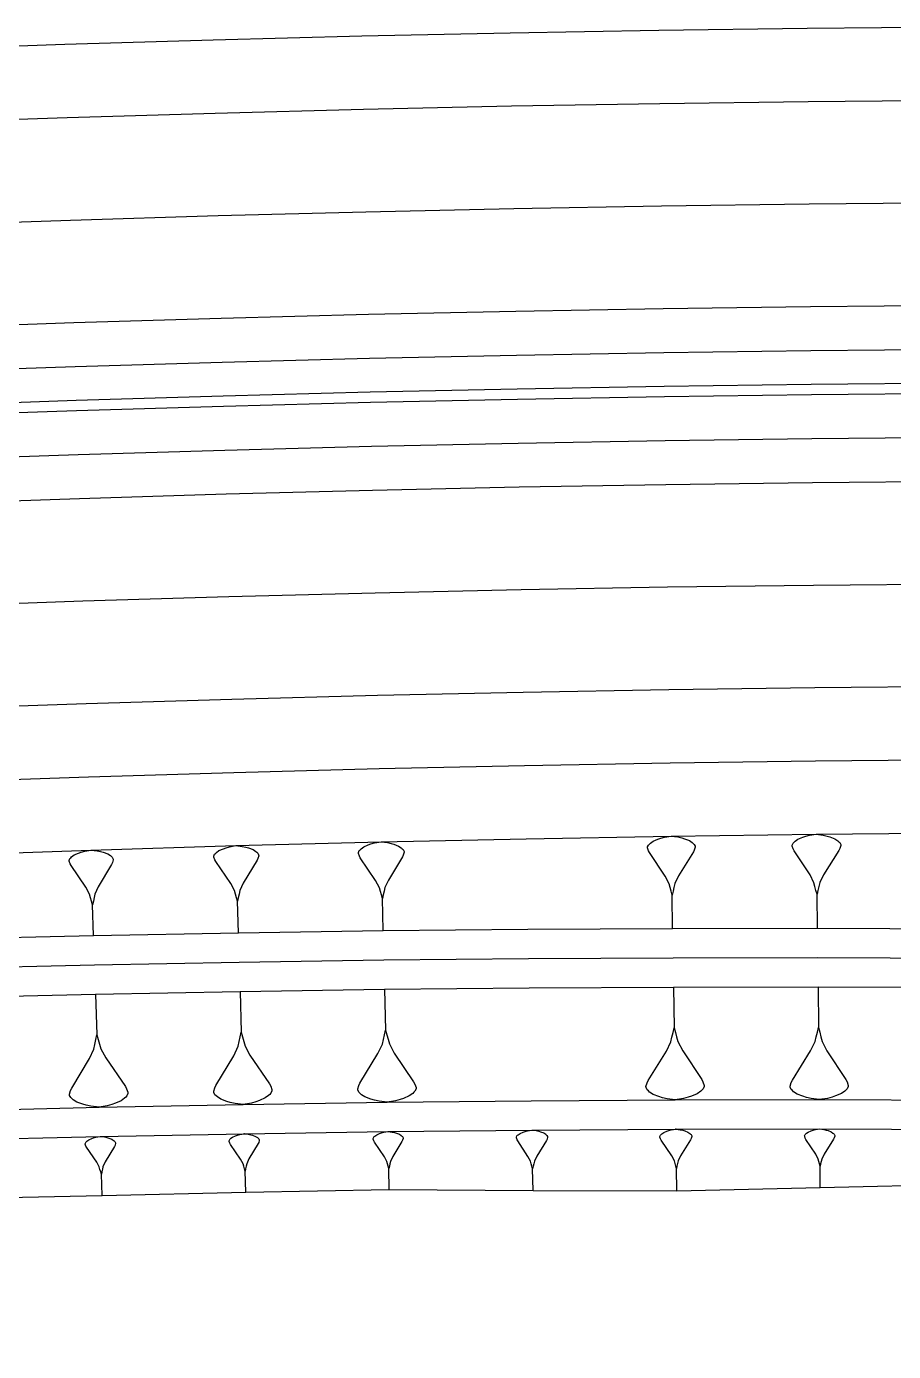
# Model space of a CAD drawing. Extents: x 388537 to 389570, y 804803 to 804975.
# Drawn here: x 388766.82 to 388796.39, y 804929.86 to 804975.06 of the extents above; entities that cross this region are included whole.
import ezdxf

# ---------------------------------------------------------------- set-up
doc = ezdxf.new("R2010")
doc.units = 0
doc.layers.get('0').update_dxf_attribs({"linetype": 'CONTINUOUS'})

msp = doc.modelspace()

# ---------------------------------------------------------------- linework, layer by layer
at = {"color": 7}
for p, q in [((388788.5835, 804947.4063), (388788.8101, 804947.4423)), ((388788.8101, 804947.4423), (388789.0377, 804947.4133)), ((388793.2973, 804947.4041), (388793.3961, 804947.4383)), ((388793.3961, 804947.4383), (388793.528, 804947.4728)), ((388793.528, 804947.4728), (388793.759, 804947.5085)), ((388793.759, 804947.5085), (388793.9908, 804947.478)), ((388793.9908, 804947.478), (388794.1234, 804947.4465)), ((388794.1234, 804947.4465), (388794.223, 804947.4145)), ((388773.3878, 804946.9487), (388773.5393, 804947.0143)), ((388773.5393, 804947.0143), (388773.6303, 804947.0475)), ((388773.6303, 804947.0475), (388773.752, 804947.0816)), ((388773.752, 804947.0816), (388773.9656, 804947.1183)), ((388773.9656, 804947.1183), (388774.181, 804947.0937)), ((388774.181, 804947.0937), (388774.3044, 804947.0665)), ((388774.3044, 804947.0665), (388774.3972, 804947.0385)), ((388774.3972, 804947.0385), (388774.5521, 804946.9815)), ((388774.5521, 804946.9815), (388774.6458, 804946.9228)), ((388778.1706, 804946.9482), (388778.2011, 804946.9802)), ((388778.2011, 804946.9802), (388778.2316, 804947.0121)), ((388778.2316, 804947.0121), (388778.3237, 804947.0768)), ((388778.3237, 804947.0768), (388778.4784, 804947.143)), ((388778.4784, 804947.143), (388778.5713, 804947.1765)), ((388778.5713, 804947.1765), (388778.6955, 804947.2107)), ((388778.6955, 804947.2107), (388778.9133, 804947.2472)), ((388778.9133, 804947.2472), (388779.1327, 804947.2212)), ((388779.1327, 804947.2212), (388779.2583, 804947.1929)), ((388779.2583, 804947.1929), (388779.3527, 804947.164)), ((388779.3527, 804947.164), (388779.5104, 804947.1052)), ((388779.5104, 804947.1052), (388779.6056, 804947.045)), ((388779.6056, 804947.045), (388779.6375, 804947.0145)), ((388779.6375, 804947.0145), (388779.6695, 804946.9841)), ((388779.6695, 804946.9841), (388779.7022, 804946.9224)), ((388788.0047, 804947.0729), (388788.0361, 804947.1383)), ((388788.0052, 804947.0405), (388788.0047, 804947.0729)), ((388788.0392, 804946.9436), (388788.0052, 804947.0405)), ((388788.0361, 804947.1383), (388788.0681, 804947.1712)), ((388788.0681, 804947.1712), (388788.1, 804947.2041)), ((388788.1, 804947.2041), (388788.1963, 804947.2705)), ((388788.1963, 804947.2705), (388788.3575, 804947.3379)), ((388788.3575, 804947.3379), (388788.4543, 804947.3719)), ((388788.4543, 804947.3719), (388788.5835, 804947.4063)), ((388789.0377, 804947.4133), (388789.1679, 804947.3829)), ((388789.1679, 804947.3829), (388789.2657, 804947.352)), ((388789.2657, 804947.352), (388789.4289, 804947.2896)), ((388789.4289, 804947.2896), (388789.5272, 804947.2263)), ((388789.5272, 804947.2263), (388789.5602, 804947.1943)), ((388789.5602, 804947.1943), (388789.5931, 804947.1624)), ((388789.5931, 804947.1624), (388789.6266, 804947.098)), ((388789.6271, 804947.0656), (388789.5961, 804946.9678)), ((388789.6266, 804947.098), (388789.6271, 804947.0656)), ((388792.9366, 804947.1355), (388792.9689, 804947.202)), ((388792.937, 804947.1024), (388792.9366, 804947.1355)), ((388792.9712, 804947.0036), (388792.937, 804947.1024)), ((388792.9689, 804947.202), (388793.0016, 804947.2354)), ((388793.005, 804946.9379), (388792.9712, 804947.0036)), ((388793.0016, 804947.2354), (388793.0343, 804947.2689)), ((388793.0343, 804947.2689), (388793.1327, 804947.3361)), ((388793.1327, 804947.3361), (388793.2973, 804947.4041)), ((388794.223, 804947.4145), (388794.389, 804947.3503)), ((388794.389, 804947.3503), (388794.489, 804947.2853)), ((388794.489, 804947.2853), (388794.5224, 804947.2526)), ((388794.5224, 804947.2526), (388794.5558, 804947.2199)), ((388794.5581, 804947.0215), (388794.5258, 804946.955)), ((388794.5558, 804947.2199), (388794.5896, 804947.1541)), ((388794.59, 804947.1211), (388794.5581, 804947.0215)), ((388794.5896, 804947.1541), (388794.59, 804947.1211)), ((388768.2776, 804946.6135), (388768.3057, 804946.6746)), ((388768.2786, 804946.5834), (388768.2776, 804946.6135)), ((388768.3115, 804946.4942), (388768.2786, 804946.5834)), ((388768.3057, 804946.6746), (388768.3348, 804946.7057)), ((388768.3348, 804946.7057), (388768.3639, 804946.7367)), ((388768.3639, 804946.7367), (388768.4521, 804946.7998)), ((388768.4521, 804946.7998), (388768.6005, 804946.8648)), ((388768.6005, 804946.8648), (388768.6898, 804946.8977)), ((388768.6898, 804946.8977), (388768.809, 804946.9317)), ((388768.809, 804946.9317), (388769.0185, 804946.9686)), ((388769.0185, 804946.9686), (388769.23, 804946.9453)), ((388769.23, 804946.9453), (388769.3512, 804946.9192)), ((388769.3512, 804946.9192), (388769.4424, 804946.892)), ((388769.4424, 804946.892), (388769.5947, 804946.8367)), ((388769.5947, 804946.8367), (388769.6868, 804946.7795)), ((388769.6868, 804946.7795), (388769.7179, 804946.7504)), ((388769.7179, 804946.7504), (388769.7489, 804946.7213)), ((388769.7547, 804946.5409), (388769.7266, 804946.4798)), ((388769.7489, 804946.7213), (388769.7809, 804946.6622)), ((388769.7819, 804946.6321), (388769.7547, 804946.5409)), ((388769.7809, 804946.6622), (388769.7819, 804946.6321)), ((388773.2091, 804946.7597), (388773.238, 804946.8218)), ((388773.21, 804946.7291), (388773.2091, 804946.7597)), ((388773.2432, 804946.638), (388773.21, 804946.7291)), ((388773.238, 804946.8218), (388773.2678, 804946.8533)), ((388773.2756, 804946.5776), (388773.2432, 804946.638)), ((388773.2678, 804946.8533), (388773.2976, 804946.8849)), ((388773.7874, 804945.8254), (388773.2756, 804946.5776)), ((388773.2976, 804946.8849), (388773.3878, 804946.9487)), ((388774.685, 804946.6173), (388774.2164, 804945.8374)), ((388774.6458, 804946.9228), (388774.6773, 804946.893)), ((388774.6773, 804946.893), (388774.7088, 804946.8633)), ((388774.714, 804946.6794), (388774.685, 804946.6173)), ((388774.7088, 804946.8633), (388774.7411, 804946.8028)), ((388774.742, 804946.7722), (388774.714, 804946.6794)), ((388774.7411, 804946.8028), (388774.742, 804946.7722)), ((388778.1409, 804946.885), (388778.1706, 804946.9482)), ((388778.1416, 804946.8538), (388778.1409, 804946.885)), ((388778.1751, 804946.7608), (388778.1416, 804946.8538)), ((388778.2078, 804946.6991), (388778.1751, 804946.7608)), ((388778.7261, 804945.9304), (388778.2078, 804946.6991)), ((388779.6443, 804946.7335), (388779.1633, 804945.9409)), ((388779.674, 804946.7967), (388779.6443, 804946.7335)), ((388779.703, 804946.8911), (388779.674, 804946.7967)), ((388779.7022, 804946.9224), (388779.703, 804946.8911)), ((388788.0726, 804946.8793), (388788.0392, 804946.9436)), ((388788.6042, 804946.0764), (388788.0726, 804946.8793)), ((388789.5647, 804946.9024), (388789.0583, 804946.0834)), ((388789.5961, 804946.9678), (388789.5647, 804946.9024)), ((388793.5433, 804946.1173), (388793.005, 804946.9379)), ((388794.5258, 804946.955), (388794.0061, 804946.1225)), ((388768.3436, 804946.4351), (388768.3115, 804946.4942)), ((388768.849, 804945.699), (388768.3436, 804946.4351)), ((388769.7266, 804946.4798), (388769.2699, 804945.7126)), ((388788.7379, 804945.8189), (388788.6042, 804946.0764)), ((388789.0583, 804946.0834), (388788.9325, 804945.8219)), ((388793.6785, 804945.8543), (388793.5433, 804946.1173)), ((388794.0061, 804946.1225), (388793.8768, 804945.8566)), ((388768.977, 804945.4623), (388768.849, 804945.699)), ((388769.2699, 804945.7126), (388769.1574, 804945.4682)), ((388773.9169, 804945.5837), (388773.7874, 804945.8254)), ((388774.2164, 804945.8374), (388774.1007, 804945.5889)), ((388778.857, 804945.6836), (388778.7261, 804945.9304)), ((388778.8912, 804945.5594), (388778.857, 804945.6836)), ((388779.0444, 804945.6881), (388779.0161, 804945.5624)), ((388779.1633, 804945.9409), (388779.0444, 804945.6881)), ((388788.7724, 804945.6896), (388788.7379, 804945.8189)), ((388788.8068, 804945.5604), (388788.7724, 804945.6896)), ((388788.9021, 804945.6917), (388788.8717, 804945.5614)), ((388788.9325, 804945.8219), (388788.9021, 804945.6917)), ((388793.713, 804945.7225), (388793.6785, 804945.8543)), ((388793.7476, 804945.5906), (388793.713, 804945.7225)), ((388793.8453, 804945.7239), (388793.8137, 804945.5913)), ((388793.8768, 804945.8566), (388793.8453, 804945.7239)), ((388769.011, 804945.343), (388768.977, 804945.4623)), ((388769.0449, 804945.2237), (388769.011, 804945.343)), ((388769.0789, 804945.1044), (388769.0449, 804945.2237)), ((388769.1051, 804945.2257), (388769.0789, 804945.1044)), ((388769.1312, 804945.3469), (388769.1051, 804945.2257)), ((388769.1574, 804945.4682), (388769.1312, 804945.3469)), ((388773.9509, 804945.462), (388773.9169, 804945.5837)), ((388773.985, 804945.3403), (388773.9509, 804945.462)), ((388774.0191, 804945.2186), (388773.985, 804945.3403)), ((388774.0463, 804945.342), (388774.0191, 804945.2186)), ((388774.0493, 804944.1462), (388774.0191, 804945.2186)), ((388774.0735, 804945.4654), (388774.0463, 804945.342)), ((388774.1007, 804945.5889), (388774.0735, 804945.4654)), ((388778.9254, 804945.4353), (388778.8912, 804945.5594)), ((388778.9597, 804945.3111), (388778.9254, 804945.4353)), ((388778.9879, 804945.4368), (388778.9597, 804945.3111)), ((388778.9858, 804944.2182), (388778.9597, 804945.3111)), ((388779.0161, 804945.5624), (388778.9879, 804945.4368)), ((388788.8413, 804945.4312), (388788.8068, 804945.5604)), ((388788.8717, 804945.5614), (388788.8413, 804945.4312)), ((388788.8588, 804944.2959), (388788.8413, 804945.4312)), ((388793.7821, 804945.4587), (388793.7476, 804945.5906)), ((388793.8137, 804945.5913), (388793.7821, 804945.4587)), ((388793.7952, 804944.3016), (388793.7821, 804945.4587)), ((388769.113, 804944.0521), (388769.0789, 804945.1044)), ((388769.1777, 804942.0532), (388769.2228, 804940.6611)), ((388774.1056, 804942.147), (388774.1448, 804940.7556)), ((388779.0337, 804942.2187), (388779.067, 804940.8281)), ((388788.8898, 804942.2961), (388788.9113, 804940.907)), ((388793.8177, 804942.3017), (388793.8334, 804940.9134)), ((388769.1881, 804940.5007), (388769.2228, 804940.6611)), ((388769.2228, 804940.6611), (388769.2677, 804940.5032)), ((388774.1095, 804940.5954), (388774.1448, 804940.7556)), ((388774.1448, 804940.7556), (388774.189, 804940.5977)), ((388778.9951, 804940.5083), (388779.031, 804940.6682)), ((388779.031, 804940.6682), (388779.067, 804940.8281)), ((388779.067, 804940.8281), (388779.1105, 804940.6701)), ((388779.1105, 804940.6701), (388779.154, 804940.5121)), ((388788.8369, 804940.5883), (388788.8741, 804940.7476)), ((388788.8741, 804940.7476), (388788.9113, 804940.907)), ((388788.9113, 804940.907), (388788.9535, 804940.7489)), ((388788.9535, 804940.7489), (388788.9956, 804940.5907)), ((388793.7576, 804940.5952), (388793.7955, 804940.7543)), ((388793.7955, 804940.7543), (388793.8334, 804940.9134)), ((388793.8334, 804940.9134), (388793.8748, 804940.7552)), ((388793.8748, 804940.7552), (388793.9163, 804940.597)), ((388769.1189, 804940.1799), (388769.1535, 804940.3403)), ((388769.1535, 804940.3403), (388769.1881, 804940.5007)), ((388769.2677, 804940.5032), (388769.3126, 804940.3454)), ((388769.3126, 804940.3454), (388769.3575, 804940.1876)), ((388773.8889, 804939.9527), (388774.039, 804940.2752)), ((388774.039, 804940.2752), (388774.0742, 804940.4353)), ((388774.0742, 804940.4353), (388774.1095, 804940.5954)), ((388774.189, 804940.5977), (388774.2332, 804940.4398)), ((388774.2332, 804940.4398), (388774.2775, 804940.2819)), ((388774.2775, 804940.2819), (388774.4454, 804939.9683)), ((388778.8078, 804940.0268), (388778.9592, 804940.3484)), ((388778.9592, 804940.3484), (388778.9951, 804940.5083)), ((388779.154, 804940.5121), (388779.1976, 804940.3541)), ((388779.1976, 804940.3541), (388779.3641, 804940.0401)), ((388788.6458, 804940.1089), (388788.7997, 804940.4289)), ((388788.7997, 804940.4289), (388788.8369, 804940.5883)), ((388788.9956, 804940.5907), (388789.0378, 804940.4326)), ((388789.0378, 804940.4326), (388789.2015, 804940.1175)), ((388793.5646, 804940.117), (388793.7197, 804940.4361)), ((388793.7197, 804940.4361), (388793.7576, 804940.5952)), ((388793.9163, 804940.597), (388793.9577, 804940.4388)), ((388793.9577, 804940.4388), (388794.12, 804940.1232)), ((388768.3659, 804938.8416), (388768.9701, 804939.8566)), ((388768.9701, 804939.8566), (388769.1189, 804940.1799)), ((388769.3575, 804940.1876), (388769.5269, 804939.8746)), ((388769.5269, 804939.8746), (388770.1955, 804938.9008)), ((388773.2808, 804938.9409), (388773.8889, 804939.9527)), ((388774.4454, 804939.9683), (388775.1095, 804938.9924)), ((388778.1959, 804939.0182), (388778.8078, 804940.0268)), ((388779.3641, 804940.0401), (388780.0236, 804939.062)), ((388788.0262, 804939.1069), (388788.6458, 804940.1089)), ((388789.2015, 804940.1175), (388789.8518, 804939.1352)), ((388792.9412, 804939.1182), (388793.5646, 804940.117)), ((388794.12, 804940.1232), (388794.7658, 804939.1388)), ((388768.3287, 804938.7608), (388768.3659, 804938.8416)), ((388770.1955, 804938.9008), (388770.2379, 804938.8226)), ((388773.2069, 804938.7399), (388773.2433, 804938.8603)), ((388773.2433, 804938.8603), (388773.2808, 804938.9409)), ((388775.1095, 804938.9924), (388775.1515, 804938.914)), ((388775.1515, 804938.914), (388775.1946, 804938.7959)), ((388778.1212, 804938.8177), (388778.1581, 804938.9378)), ((388778.1581, 804938.9378), (388778.1959, 804939.0182)), ((388780.0236, 804939.062), (388780.0652, 804938.9835)), ((388780.0652, 804938.9835), (388780.1078, 804938.8652)), ((388780.1078, 804938.8652), (388780.1088, 804938.8255)), ((388787.9499, 804938.9072), (388787.9877, 804939.0269)), ((388787.9505, 804938.8675), (388787.9499, 804938.9072)), ((388787.9914, 804938.7888), (388787.9505, 804938.8675)), ((388787.9877, 804939.0269), (388788.0262, 804939.1069)), ((388789.8518, 804939.1352), (388789.8928, 804939.0564)), ((388789.8928, 804939.0564), (388789.9343, 804938.9379)), ((388789.9349, 804938.8983), (388789.8965, 804938.8183)), ((388789.9343, 804938.9379), (388789.9349, 804938.8983)), ((388792.8641, 804938.919), (388792.9024, 804939.0384)), ((388792.8645, 804938.8793), (388792.8641, 804938.919)), ((388792.9051, 804938.8004), (388792.8645, 804938.8793)), ((388792.9024, 804939.0384), (388792.9412, 804939.1182)), ((388794.7658, 804939.1388), (388794.8063, 804939.0599)), ((388794.8063, 804939.0599), (388794.8473, 804938.9413)), ((388794.8478, 804938.9017), (388794.809, 804938.8219)), ((388794.8473, 804938.9413), (388794.8478, 804938.9017)), ((388768.2928, 804938.6401), (388768.3287, 804938.7608)), ((388768.2941, 804938.6004), (388768.2928, 804938.6401)), ((388768.3364, 804938.5221), (388768.2941, 804938.6004)), ((388768.3775, 804938.4836), (388768.3364, 804938.5221)), ((388768.4186, 804938.4451), (388768.3775, 804938.4836)), ((388768.5405, 804938.3695), (388768.4186, 804938.4451)), ((388770.0519, 804938.4184), (388769.8556, 804938.3324)), ((388770.1686, 804938.5018), (388770.0519, 804938.4184)), ((388770.2071, 804938.5429), (388770.1686, 804938.5018)), ((388770.2456, 804938.5839), (388770.2071, 804938.5429)), ((388770.2379, 804938.8226), (388770.2815, 804938.7045)), ((388770.2828, 804938.6648), (388770.2456, 804938.5839)), ((388770.2815, 804938.7045), (388770.2828, 804938.6648)), ((388773.208, 804938.7001), (388773.2069, 804938.7399)), ((388773.25, 804938.6218), (388773.208, 804938.7001)), ((388773.2909, 804938.5831), (388773.25, 804938.6218)), ((388773.3318, 804938.5445), (388773.2909, 804938.5831)), ((388773.4533, 804938.4683), (388773.3318, 804938.5445)), ((388773.6543, 804938.3944), (388773.4533, 804938.4683)), ((388773.7746, 804938.358), (388773.6543, 804938.3944)), ((388774.7674, 804938.4258), (388774.6492, 804938.3827)), ((388774.9639, 804938.5109), (388774.7674, 804938.4258)), ((388775.0809, 804938.5937), (388774.9639, 804938.5109)), ((388775.1196, 804938.6346), (388775.0809, 804938.5937)), ((388775.1582, 804938.6755), (388775.1196, 804938.6346)), ((388775.1957, 804938.7561), (388775.1582, 804938.6755)), ((388775.1946, 804938.7959), (388775.1957, 804938.7561)), ((388778.1221, 804938.7779), (388778.1212, 804938.8177)), ((388778.1638, 804938.6994), (388778.1221, 804938.7779)), ((388778.2045, 804938.6606), (388778.1638, 804938.6994)), ((388778.2451, 804938.6218), (388778.2045, 804938.6606)), ((388778.3662, 804938.5452), (388778.2451, 804938.6218)), ((388778.5668, 804938.4705), (388778.3662, 804938.5452)), ((388778.6869, 804938.4336), (388778.5668, 804938.4705)), ((388778.8468, 804938.3977), (388778.6869, 804938.4336)), ((388779.1259, 804938.3646), (388778.8468, 804938.3977)), ((388779.4031, 804938.411), (388779.1259, 804938.3646)), ((388779.5611, 804938.4546), (388779.4031, 804938.411)), ((388779.6793, 804938.4972), (388779.5611, 804938.4546)), ((388779.8761, 804938.5814), (388779.6793, 804938.4972)), ((388779.9934, 804938.6637), (388779.8761, 804938.5814)), ((388780.0322, 804938.7044), (388779.9934, 804938.6637)), ((388780.0709, 804938.7451), (388780.0322, 804938.7044)), ((388780.1088, 804938.8255), (388780.0709, 804938.7451)), ((388788.0317, 804938.7497), (388787.9914, 804938.7888)), ((388788.072, 804938.7106), (388788.0317, 804938.7497)), ((388788.1923, 804938.6331), (388788.072, 804938.7106)), ((388788.392, 804938.5568), (388788.1923, 804938.6331)), ((388788.5117, 804938.5189), (388788.392, 804938.5568)), ((388788.671, 804938.4817), (388788.5117, 804938.5189)), ((388788.9495, 804938.4463), (388788.671, 804938.4817)), ((388789.2267, 804938.4903), (388788.9495, 804938.4463)), ((388789.3848, 804938.5325), (388789.2267, 804938.4903)), ((388789.5033, 804938.574), (388789.3848, 804938.5325)), ((388789.7005, 804938.6564), (388789.5033, 804938.574)), ((388789.8183, 804938.7377), (388789.7005, 804938.6564)), ((388789.8574, 804938.778), (388789.8183, 804938.7377)), ((388789.8965, 804938.8183), (388789.8574, 804938.778)), ((388792.9452, 804938.7612), (388792.9051, 804938.8004)), ((388792.9853, 804938.722), (388792.9452, 804938.7612)), ((388793.1052, 804938.644), (388792.9853, 804938.722)), ((388793.3044, 804938.5669), (388793.1052, 804938.644)), ((388793.4239, 804938.5286), (388793.3044, 804938.5669)), ((388793.583, 804938.4907), (388793.4239, 804938.5286)), ((388793.8611, 804938.4542), (388793.583, 804938.4907)), ((388794.1383, 804938.497), (388793.8611, 804938.4542)), ((388794.2965, 804938.5384), (388794.1383, 804938.497)), ((388794.415, 804938.5794), (388794.2965, 804938.5384)), ((388794.6125, 804938.661), (388794.415, 804938.5794)), ((388794.7306, 804938.7417), (388794.6125, 804938.661)), ((388794.7698, 804938.7818), (388794.7306, 804938.7417)), ((388794.809, 804938.8219), (388794.7698, 804938.7818)), ((388768.7419, 804938.2963), (388768.5405, 804938.3695)), ((388768.8625, 804938.2604), (388768.7419, 804938.2963)), ((388769.0229, 804938.2258), (388768.8625, 804938.2604)), ((388769.3026, 804938.1951), (388769.0229, 804938.2258)), ((388769.5797, 804938.2438), (388769.3026, 804938.1951)), ((388769.7376, 804938.2888), (388769.5797, 804938.2438)), ((388769.8556, 804938.3324), (388769.7376, 804938.2888)), ((388773.9348, 804938.3228), (388773.7746, 804938.358)), ((388774.2142, 804938.2908), (388773.9348, 804938.3228)), ((388774.4913, 804938.3384), (388774.2142, 804938.2908)), ((388774.6492, 804938.3827), (388774.4913, 804938.3384)), ((388768.8633, 804937.0142), (388768.8834, 804937.0356)), ((388768.8834, 804937.0356), (388768.9443, 804937.0791)), ((388768.9443, 804937.0791), (388769.0466, 804937.124)), ((388769.0466, 804937.124), (388769.1082, 804937.1467)), ((388769.1082, 804937.1467), (388769.1905, 804937.1701)), ((388769.1905, 804937.1701), (388769.335, 804937.1956)), ((388769.335, 804937.1956), (388769.4808, 804937.1795)), ((388769.4808, 804937.1795), (388769.5645, 804937.1615)), ((388769.5645, 804937.1615), (388769.6274, 804937.1428)), ((388769.6274, 804937.1428), (388769.7324, 804937.1046)), ((388769.7324, 804937.1046), (388769.796, 804937.0652)), ((388769.796, 804937.0652), (388769.8174, 804937.0451)), ((388769.8174, 804937.0451), (388769.8388, 804937.025)), ((388773.7342, 804937.0504), (388773.7536, 804937.0921)), ((388773.7348, 804937.0298), (388773.7342, 804937.0504)), ((388773.7536, 804937.0921), (388773.7736, 804937.1133)), ((388773.7736, 804937.1133), (388773.7936, 804937.1344)), ((388773.7936, 804937.1344), (388773.8542, 804937.1773)), ((388773.8542, 804937.1773), (388773.956, 804937.2214)), ((388773.956, 804937.2214), (388774.0171, 804937.2437)), ((388774.0171, 804937.2437), (388774.0989, 804937.2666)), ((388774.0989, 804937.2666), (388774.2423, 804937.2912)), ((388774.2423, 804937.2912), (388774.387, 804937.2747)), ((388774.387, 804937.2747), (388774.4699, 804937.2564)), ((388774.4699, 804937.2564), (388774.5322, 804937.2376)), ((388774.5322, 804937.2376), (388774.6362, 804937.1993)), ((388774.6362, 804937.1993), (388774.6991, 804937.1599)), ((388774.6991, 804937.1599), (388774.7203, 804937.1399)), ((388774.7203, 804937.1399), (388774.7414, 804937.1199)), ((388774.7414, 804937.1199), (388774.7632, 804937.0794)), ((388774.7637, 804937.0588), (388774.7449, 804936.9965)), ((388774.7632, 804937.0794), (388774.7637, 804937.0588)), ((388778.6464, 804937.1289), (388778.6658, 804937.1701)), ((388778.6469, 804937.1085), (388778.6464, 804937.1289)), ((388778.6687, 804937.0479), (388778.6469, 804937.1085)), ((388778.6658, 804937.1701), (388778.6856, 804937.1909)), ((388778.69, 804937.0077), (388778.6687, 804937.0479)), ((388778.6856, 804937.1909), (388778.7055, 804937.2117)), ((388778.7055, 804937.2117), (388778.7656, 804937.2539)), ((388778.7656, 804937.2539), (388778.8664, 804937.297)), ((388778.8664, 804937.297), (388778.9269, 804937.3189)), ((388778.9269, 804937.3189), (388779.0079, 804937.3412)), ((388779.0079, 804937.3412), (388779.1498, 804937.3649)), ((388779.1498, 804937.3649), (388779.2928, 804937.348)), ((388779.2928, 804937.348), (388779.3747, 804937.3296)), ((388779.3747, 804937.3296), (388779.4362, 804937.3107)), ((388779.4362, 804937.3107), (388779.539, 804937.2724)), ((388779.539, 804937.2724), (388779.601, 804937.2332)), ((388779.601, 804937.2332), (388779.6218, 804937.2133)), ((388779.6218, 804937.2133), (388779.6427, 804937.1934)), ((388779.6456, 804937.0713), (388779.6262, 804937.0301)), ((388779.6427, 804937.1934), (388779.664, 804937.1532)), ((388779.6645, 804937.1329), (388779.6456, 804937.0713)), ((388779.664, 804937.1532), (388779.6645, 804937.1329)), ((388783.5298, 804937.172), (388783.5503, 804937.215)), ((388783.5303, 804937.1507), (388783.5298, 804937.172)), ((388783.5528, 804937.0873), (388783.5303, 804937.1507)), ((388783.5503, 804937.215), (388783.5712, 804937.2367)), ((388783.5749, 804937.0451), (388783.5528, 804937.0873)), ((388783.5712, 804937.2367), (388783.592, 804937.2584)), ((388783.926, 804936.5196), (388783.5749, 804937.0451)), ((388783.592, 804937.2584), (388783.655, 804937.3022)), ((388783.655, 804937.3022), (388783.7606, 804937.3469)), ((388783.7606, 804937.3469), (388783.8241, 804937.3695)), ((388783.8241, 804937.3695), (388783.9088, 804937.3924)), ((388783.9088, 804937.3924), (388784.0574, 804937.4167)), ((388784.0574, 804937.4167), (388784.2068, 804937.3983)), ((388784.2068, 804937.3983), (388784.2924, 804937.3787)), ((388784.5542, 804937.0644), (388784.2241, 804936.5255)), ((388784.2924, 804937.3787), (388784.3567, 804937.3587)), ((388784.3567, 804937.3587), (388784.464, 804937.3182)), ((388784.464, 804937.3182), (388784.5287, 804937.2769)), ((388784.5287, 804937.2769), (388784.5504, 804937.256)), ((388784.5504, 804937.256), (388784.5721, 804937.2351)), ((388784.5746, 804937.1074), (388784.5542, 804937.0644)), ((388784.5721, 804937.2351), (388784.5942, 804937.193)), ((388784.5946, 804937.1717), (388784.5746, 804937.1074)), ((388784.5942, 804937.193), (388784.5946, 804937.1717)), ((388788.4267, 804937.1996), (388788.4477, 804937.2433)), ((388788.427, 804937.1779), (388788.4267, 804937.1996)), ((388788.4497, 804937.1132), (388788.427, 804937.1779)), ((388788.4477, 804937.2433), (388788.4691, 804937.2653)), ((388788.4721, 804937.0702), (388788.4497, 804937.1132)), ((388788.4691, 804937.2653), (388788.4904, 804937.2873)), ((388788.8273, 804936.5336), (388788.4721, 804937.0702)), ((388788.4904, 804937.2873), (388788.5548, 804937.3317)), ((388788.5548, 804937.3317), (388788.6625, 804937.3767)), ((388788.6625, 804937.3767), (388788.7272, 804937.3994)), ((388788.7272, 804937.3994), (388788.8135, 804937.4224)), ((388788.8135, 804937.4224), (388788.965, 804937.4464)), ((388788.965, 804937.4464), (388789.117, 804937.4271)), ((388789.117, 804937.4271), (388789.2041, 804937.4068)), ((388789.4693, 804937.0856), (388789.1308, 804936.5383)), ((388789.2041, 804937.4068), (388789.2694, 804937.3861)), ((388789.2694, 804937.3861), (388789.3785, 804937.3444)), ((388789.3785, 804937.3444), (388789.4442, 804937.3021)), ((388789.4442, 804937.3021), (388789.4662, 804937.2807)), ((388789.4662, 804937.2807), (388789.4882, 804937.2594)), ((388789.4903, 804937.1293), (388789.4693, 804937.0856)), ((388789.4882, 804937.2594), (388789.5106, 804937.2164)), ((388789.5109, 804937.1947), (388789.4903, 804937.1293)), ((388789.5106, 804937.2164), (388789.5109, 804937.1947)), ((388793.3611, 804937.2224), (388793.3812, 804937.2637)), ((388793.3613, 804937.2018), (388793.3611, 804937.2224)), ((388793.3825, 804937.1404), (388793.3613, 804937.2018)), ((388793.3812, 804937.2637), (388793.4015, 804937.2845)), ((388793.4036, 804937.0995), (388793.3825, 804937.1404)), ((388793.4015, 804937.2845), (388793.4218, 804937.3053)), ((388793.7382, 804936.5894), (388793.4036, 804937.0995)), ((388793.4218, 804937.3053), (388793.483, 804937.3471)), ((388793.483, 804937.3471), (388793.5853, 804937.3893)), ((388793.5853, 804937.3893), (388793.6467, 804937.4106)), ((388793.6467, 804937.4106), (388793.7287, 804937.4321)), ((388793.7287, 804937.4321), (388793.8723, 804937.4542)), ((388793.8723, 804937.4542), (388794.0165, 804937.4353)), ((388794.0165, 804937.4353), (388794.0989, 804937.4157)), ((388794.349, 804937.1102), (388794.026, 804936.5926)), ((388794.0989, 804937.4157), (388794.1608, 804937.3958)), ((388794.1608, 804937.3958), (388794.264, 804937.3559)), ((388794.264, 804937.3559), (388794.3261, 804937.3155)), ((388794.3261, 804937.3155), (388794.3469, 804937.2951)), ((388794.3469, 804937.2951), (388794.3677, 804937.2748)), ((388794.3691, 804937.1515), (388794.349, 804937.1102)), ((388794.3677, 804937.2748), (388794.3887, 804937.2339)), ((388794.389, 804937.2134), (388794.3691, 804937.1515)), ((388794.3887, 804937.2339), (388794.389, 804937.2134)), ((388768.8239, 804936.9506), (388768.8433, 804936.9928)), ((388768.8245, 804936.9299), (388768.8239, 804936.9506)), ((388768.8473, 804936.8684), (388768.8245, 804936.9299)), ((388768.8433, 804936.9928), (388768.8633, 804937.0142)), ((388768.8694, 804936.8275), (388768.8473, 804936.8684)), ((388769.218, 804936.3198), (388768.8694, 804936.8275)), ((388769.8234, 804936.8584), (388769.5084, 804936.3292)), ((388769.8428, 804936.9006), (388769.8234, 804936.8584)), ((388769.8388, 804937.025), (388769.8609, 804936.9842)), ((388769.8615, 804936.9635), (388769.8428, 804936.9006)), ((388769.8609, 804936.9842), (388769.8615, 804936.9635)), ((388773.7571, 804936.9686), (388773.7348, 804937.0298)), ((388773.7789, 804936.9281), (388773.7571, 804936.9686)), ((388774.1226, 804936.4229), (388773.7789, 804936.9281)), ((388774.7255, 804936.9547), (388774.4107, 804936.431)), ((388774.7449, 804936.9965), (388774.7255, 804936.9547)), ((388779.0278, 804936.5067), (388778.69, 804937.0077)), ((388779.6262, 804937.0301), (388779.3128, 804936.5135)), ((388793.8223, 804936.4259), (388793.7382, 804936.5894)), ((388794.026, 804936.5926), (388793.9456, 804936.4273)), ((388769.3063, 804936.1565), (388769.218, 804936.3198)), ((388769.3298, 804936.0742), (388769.3063, 804936.1565)), ((388769.4308, 804936.1606), (388769.4127, 804936.0769)), ((388769.5084, 804936.3292), (388769.4308, 804936.1606)), ((388774.2096, 804936.2606), (388774.1226, 804936.4229)), ((388774.2325, 804936.1788), (388774.2096, 804936.2606)), ((388774.2554, 804936.0971), (388774.2325, 804936.1788)), ((388774.3148, 804936.1811), (388774.2965, 804936.0982)), ((388774.333, 804936.264), (388774.3148, 804936.1811)), ((388774.4107, 804936.431), (388774.333, 804936.264)), ((388779.1131, 804936.3458), (388779.0278, 804936.5067)), ((388779.1354, 804936.2649), (388779.1131, 804936.3458)), ((388779.1577, 804936.184), (388779.1354, 804936.2649)), ((388779.18, 804936.1031), (388779.1577, 804936.184)), ((388779.1984, 804936.185), (388779.18, 804936.1031)), ((388779.2168, 804936.2669), (388779.1984, 804936.185)), ((388779.2353, 804936.3488), (388779.2168, 804936.2669)), ((388779.3128, 804936.5135), (388779.2353, 804936.3488)), ((388784.0145, 804936.351), (388783.926, 804936.5196)), ((388784.0375, 804936.2663), (388784.0145, 804936.351)), ((388784.0605, 804936.1816), (388784.0375, 804936.2663)), ((388784.0834, 804936.0968), (388784.0605, 804936.1816)), ((388784.103, 804936.1824), (388784.0834, 804936.0968)), ((388784.1227, 804936.268), (388784.103, 804936.1824)), ((388784.1423, 804936.3535), (388784.1227, 804936.268)), ((388784.2241, 804936.5255), (388784.1423, 804936.3535)), ((388788.9167, 804936.3615), (388788.8273, 804936.5336)), ((388788.9397, 804936.2752), (388788.9167, 804936.3615)), ((388788.9628, 804936.1888), (388788.9397, 804936.2752)), ((388788.9858, 804936.1024), (388788.9628, 804936.1888)), ((388789.0061, 804936.1895), (388788.9858, 804936.1024)), ((388789.0264, 804936.2765), (388789.0061, 804936.1895)), ((388789.0468, 804936.3635), (388789.0264, 804936.2765)), ((388789.1308, 804936.5383), (388789.0468, 804936.3635)), ((388793.8438, 804936.3439), (388793.8223, 804936.4259)), ((388793.8652, 804936.2619), (388793.8438, 804936.3439)), ((388793.8867, 804936.1799), (388793.8652, 804936.2619)), ((388793.9063, 804936.2624), (388793.8867, 804936.1799)), ((388793.8948, 804935.4606), (388793.8867, 804936.1799)), ((388793.926, 804936.3448), (388793.9063, 804936.2624)), ((388793.9456, 804936.4273), (388793.926, 804936.3448)), ((388769.3532, 804935.992), (388769.3298, 804936.0742)), ((388769.3766, 804935.9097), (388769.3532, 804935.992)), ((388769.3947, 804935.9933), (388769.3766, 804935.9097)), ((388769.4001, 804935.1837), (388769.3766, 804935.9097)), ((388769.4127, 804936.0769), (388769.3947, 804935.9933)), ((388774.2782, 804936.0153), (388774.2554, 804936.0971)), ((388774.2965, 804936.0982), (388774.2782, 804936.0153)), ((388774.2985, 804935.2951), (388774.2782, 804936.0153)), ((388779.1971, 804935.3907), (388779.18, 804936.1031)), ((388784.0981, 804935.3518), (388784.0834, 804936.0968)), ((388788.9975, 804935.3437), (388788.9858, 804936.1024))]:
    msp.add_line(p, q, dxfattribs=at)
at = {"color": 2, "linetype": 'CONTINUOUS'}
for points in [[(388700, 804970.3042), (388702.4043, 804970.5196), (388707.4514, 804970.9502), (388712.5002, 804971.3595), (388717.5507, 804971.7475), (388722.6028, 804972.1142), (388727.6564, 804972.4595), (388732.7115, 804972.7835), (388737.7678, 804973.0862), (388742.8254, 804973.3676), (388747.8841, 804973.6276), (388752.9439, 804973.8663), (388758.0046, 804974.0836), (388763.0662, 804974.2796), (388768.1286, 804974.4542), (388773.1917, 804974.6074), (388778.2553, 804974.7393), (388783.3195, 804974.8498), (388788.3842, 804974.939), (388793.4491, 804975.0067), (388798.5143, 804975.0531), (388800, 804975.0605)], [(388700, 804959.2602), (388703.3625, 804959.5614), (388708.3633, 804959.9881), (388713.3659, 804960.3936), (388718.3701, 804960.778), (388723.3759, 804961.1414), (388728.3833, 804961.4835), (388733.392, 804961.8046), (388738.402, 804962.1045), (388743.4132, 804962.3833), (388748.4256, 804962.641), (388753.439, 804962.8774), (388758.4533, 804963.0928), (388763.4686, 804963.2869), (388768.4846, 804963.4599), (388773.5013, 804963.6118), (388778.5185, 804963.7425), (388783.5363, 804963.852), (388788.5545, 804963.9403), (388793.5731, 804964.0074), (388798.5918, 804964.0534), (388800, 804964.0604)], [(388700, 804956.2482), (388703.6238, 804956.5728), (388708.612, 804956.9984), (388713.602, 804957.4029), (388718.5936, 804957.7864), (388723.5868, 804958.1488), (388728.5815, 804958.4901), (388733.5775, 804958.8104), (388738.5749, 804959.1095), (388743.5735, 804959.3876), (388748.5732, 804959.6446), (388753.574, 804959.8805), (388758.5757, 804960.0953), (388763.5783, 804960.2889), (388768.5817, 804960.4615), (388773.5857, 804960.613), (388778.5903, 804960.7433), (388783.5955, 804960.8525), (388788.601, 804960.9406), (388793.6069, 804961.0076), (388798.613, 804961.0535), (388800, 804961.0603)], [(388700, 804945.2042), (388704.582, 804945.6146), (388709.524, 804946.0363), (388714.4677, 804946.437), (388719.413, 804946.8169), (388724.3599, 804947.176), (388729.3083, 804947.5141), (388734.258, 804947.8314), (388739.2091, 804948.1278), (388744.1614, 804948.4033), (388749.1147, 804948.6579), (388754.0691, 804948.8916), (388759.0245, 804949.1044), (388763.9807, 804949.2963), (388768.9376, 804949.4673), (388773.8953, 804949.6173), (388778.8535, 804949.7465), (388783.8122, 804949.8547), (388788.7714, 804949.942), (388793.7309, 804950.0083), (388798.6906, 804950.0538), (388800, 804950.0602)]]:
    msp.add_lwpolyline(points, dxfattribs=at)
at = {"color": 7, "linetype": 'CONTINUOUS'}
for points in [[(388700, 804967.7942), (388702.6221, 804968.0291), (388707.6586, 804968.4588), (388712.6969, 804968.8672), (388717.7369, 804969.2544), (388722.7785, 804969.6203), (388727.8216, 804969.965), (388732.8661, 804970.2883), (388737.9119, 804970.5904), (388742.959, 804970.8712), (388748.0072, 804971.1306), (388753.0564, 804971.3688), (388758.1066, 804971.5857), (388763.1576, 804971.7812), (388768.2095, 804971.9555), (388773.262, 804972.1084), (388778.3152, 804972.24), (388783.3688, 804972.3503), (388788.4229, 804972.4393), (388793.4773, 804972.5069), (388798.5319, 804972.5532), (388800, 804972.5605)], [(388700, 804964.2802), (388702.927, 804964.5424), (388707.9488, 804964.9708), (388712.9724, 804965.3781), (388717.9977, 804965.7641), (388723.0245, 804966.129), (388728.0529, 804966.4726), (388733.0826, 804966.795), (388738.1137, 804967.0962), (388743.146, 804967.3762), (388748.1794, 804967.6349), (388753.2139, 804967.8724), (388758.2494, 804968.0886), (388763.2857, 804968.2836), (388768.3228, 804968.4573), (388773.3605, 804968.6098), (388778.3989, 804968.741), (388783.4378, 804968.851), (388788.4771, 804968.9397), (388793.5167, 804969.0071), (388798.5566, 804969.0533), (388800, 804969.0604)], [(388700, 804960.7662), (388703.2318, 804961.0557), (388708.239, 804961.4829), (388713.2478, 804961.8889), (388718.2584, 804962.2739), (388723.2705, 804962.6376), (388728.2841, 804962.9803), (388733.2992, 804963.3017), (388738.3155, 804963.602), (388743.333, 804963.8812), (388748.3517, 804964.1391), (388753.3715, 804964.3759), (388758.3921, 804964.5915), (388763.4137, 804964.7859), (388768.436, 804964.9592), (388773.459, 804965.1112), (388778.4826, 804965.242), (388783.5068, 804965.3517), (388788.5313, 804965.4401), (388793.5562, 804965.5073), (388798.5813, 804965.5534), (388800, 804965.5604)], [(388700, 804954.7422), (388703.7545, 804955.0785), (388708.7364, 804955.5035), (388713.72, 804955.9076), (388718.7053, 804956.2905), (388723.6922, 804956.6525), (388728.6806, 804956.9934), (388733.6703, 804957.3132), (388738.6614, 804957.612), (388743.6537, 804957.8897), (388748.6471, 804958.1464), (388753.6415, 804958.382), (388758.6369, 804958.5965), (388763.6332, 804958.7899), (388768.6302, 804958.9623), (388773.6279, 804959.1136), (388778.6262, 804959.2437), (388783.625, 804959.3528), (388788.6242, 804959.4408), (388793.6238, 804959.5077), (388798.6236, 804959.5535), (388800, 804959.5603)], [(388700, 804951.2282), (388704.0594, 804951.5918), (388709.0266, 804952.0156), (388713.9955, 804952.4184), (388718.9661, 804952.8003), (388723.9382, 804953.1611), (388728.9118, 804953.501), (388733.8869, 804953.8199), (388738.8632, 804954.1178), (388743.8407, 804954.3947), (388748.8194, 804954.6506), (388753.7991, 804954.8855), (388758.7797, 804955.0994), (388763.7612, 804955.2923), (388768.7435, 804955.4641), (388773.7264, 804955.6149), (388778.7099, 804955.7447), (388783.694, 804955.8535), (388788.6784, 804955.9412), (388793.6632, 804956.0079), (388798.6482, 804956.0536), (388800, 804956.0603)], [(388700, 804947.7142), (388704.3643, 804948.1051), (388709.3167, 804948.5276), (388714.2709, 804948.9293), (388719.2268, 804949.31), (388724.1842, 804949.6698), (388729.1431, 804950.0087), (388734.1034, 804950.3266), (388739.065, 804950.6237), (388744.0278, 804950.8997), (388748.9917, 804951.1549), (388753.9566, 804951.3891), (388758.9225, 804951.6023), (388763.8892, 804951.7946), (388768.8567, 804951.966), (388773.8249, 804952.1163), (388778.7937, 804952.2457), (388783.763, 804952.3542), (388788.7327, 804952.4417), (388793.7027, 804952.5082), (388798.6729, 804952.5537), (388800, 804952.5603)], [(388700, 804940.3443), (388700.0839, 804940.3515), (388705.007, 804940.7544), (388709.8985, 804941.534), (388714.8526, 804941.5608), (388719.7805, 804941.8975), (388724.7097, 804942.2123), (388729.64, 804942.5049), (388734.5714, 804942.7755), (388739.5038, 804943.024), (388744.4371, 804943.2505), (388749.3712, 804943.455), (388754.3059, 804943.6374), (388759.2411, 804943.7977), (388764.1769, 804943.936), (388769.113, 804944.0521), (388774.0493, 804944.1462), (388778.9858, 804944.2182), (388783.9224, 804944.268), (388788.8588, 804944.2959), (388793.7952, 804944.3016), (388798.7312, 804944.2852), (388800, 804944.2754)], [(388700, 804939.3406), (388700.1752, 804939.3557), (388705.0941, 804939.7582), (388709.9814, 804940.5375), (388714.9313, 804940.5639), (388719.855, 804940.9003), (388724.7799, 804941.2147), (388729.7061, 804941.5071), (388734.6333, 804941.7774), (388739.5615, 804942.0257), (388744.4905, 804942.252), (388749.4204, 804942.4562), (388754.3509, 804942.6384), (388759.2819, 804942.7986), (388764.2135, 804942.9366), (388769.1453, 804943.0526), (388774.0775, 804943.1466), (388779.0097, 804943.2184), (388783.9421, 804943.2682), (388788.8743, 804943.296), (388793.8064, 804943.3016), (388798.7383, 804943.2853), (388800, 804943.2754)], [(388700, 804934.3258), (388700.6313, 804934.3817), (388705.5283, 804934.793), (388710.3938, 804935.5813), (388715.3219, 804935.6168), (388720.2239, 804935.9623), (388725.1272, 804936.286), (388730.0318, 804936.5877), (388734.9376, 804936.8674), (388739.8445, 804937.1252), (388744.7523, 804937.3612), (388749.6609, 804937.5753), (388754.5703, 804937.7674), (388759.4804, 804937.9376), (388764.3913, 804938.0773), (388769.3026, 804938.1951), (388774.2142, 804938.2909), (388779.1259, 804938.3647), (388784.0377, 804938.4165), (388788.9495, 804938.4463), (388793.8611, 804938.4542), (388798.7724, 804938.4401), (388800, 804938.4311)], [(388700, 804933.3219), (388700.7226, 804933.3859), (388705.6154, 804933.7968), (388710.4767, 804934.5847), (388715.4006, 804934.6199), (388720.2984, 804934.9651), (388725.1975, 804935.2885), (388730.0979, 804935.5899), (388734.9995, 804935.8693), (388739.9021, 804936.1269), (388744.8057, 804936.3627), (388749.7102, 804936.5765), (388754.6153, 804936.7684), (388759.5212, 804936.9384), (388764.4279, 804937.078), (388769.335, 804937.1956), (388774.2423, 804937.2913), (388779.1498, 804937.3649), (388784.0574, 804937.4167), (388788.9649, 804937.4464), (388793.8723, 804937.4543), (388798.7795, 804937.4401), (388800, 804937.4311)], [(388700, 804929.8624), (388701.0339, 804929.9908), (388705.908, 804930.4504), (388710.7526, 804931.2683), (388715.6426, 804931.5538), (388720.5213, 804931.9806), (388725.4038, 804932.3604), (388730.2699, 804932.9927), (388735.151, 804933.4248), (388740.0289, 804933.9309), (388744.919, 804934.2466), (388749.8107, 804934.5374), (388754.7006, 804934.8773), (388759.602, 804934.9589), (388764.501, 804935.0816), (388769.4001, 804935.1837), (388774.2985, 804935.2951), (388779.1971, 804935.3907), (388784.0981, 804935.3518), (388788.9975, 804935.3437), (388793.8948, 804935.4606), (388798.7927, 804935.5687), (388800, 804935.5428)]]:
    msp.add_lwpolyline(points, dxfattribs=at)
at = {"color": 1, "linetype": 'CONTINUOUS'}
for points in [[(388700, 804958.1056), (388703.4627, 804958.4158), (388708.4587, 804958.842), (388713.4564, 804959.2472), (388718.4558, 804959.6312), (388723.4568, 804959.9942), (388728.4592, 804960.3361), (388733.4631, 804960.6568), (388738.4683, 804960.9564), (388743.4747, 804961.235), (388748.4822, 804961.4923), (388753.4907, 804961.7286), (388758.5003, 804961.9437), (388763.5106, 804962.1377), (388768.5218, 804962.3105), (388773.5336, 804962.4622), (388778.5461, 804962.5928), (388783.559, 804962.7022), (388788.5723, 804962.7904), (388793.586, 804962.8575), (388798.5999, 804962.9034), (388800, 804962.9104)], [(388700, 804957.7542), (388703.4932, 804958.0671), (388708.4877, 804958.4932), (388713.4839, 804958.8983), (388718.4819, 804959.2822), (388723.4814, 804959.6451), (388728.4824, 804959.9868), (388733.4848, 804960.3075), (388738.4884, 804960.607), (388743.4934, 804960.8855), (388748.4994, 804961.1428), (388753.5065, 804961.379), (388758.5145, 804961.594), (388763.5234, 804961.7879), (388768.5331, 804961.9607), (388773.5435, 804962.1124), (388778.5544, 804962.2429), (388783.5659, 804962.3522), (388788.5778, 804962.4405), (388793.59, 804962.5075), (388798.6024, 804962.5534), (388800, 804962.5604)], [(388700, 804943.6982), (388704.7127, 804944.1203), (388709.6483, 804944.5414), (388714.6644, 804943.9448), (388719.5993, 804944.3239), (388724.5356, 804944.6822), (388729.4735, 804945.0196), (388734.4127, 804945.3362), (388739.3532, 804945.632), (388744.2949, 804945.9069), (388749.2378, 804946.161), (388754.1817, 804946.3942), (388759.1265, 804946.6065), (388764.0721, 804946.798), (388769.0185, 804946.9686), (388773.9656, 804947.1183), (388778.9133, 804947.2472), (388783.8615, 804947.3552), (388788.8101, 804947.4423), (388793.759, 804947.5085), (388798.7082, 804947.5538), (388800, 804947.5602)], [(388700, 804938.3369), (388700.2665, 804938.3599), (388705.1812, 804938.762), (388710.0643, 804939.5409), (388715.01, 804939.567), (388719.9295, 804939.9031), (388724.8502, 804940.2172), (388729.7722, 804940.5093), (388734.6952, 804940.7793), (388739.6191, 804941.0273), (388744.544, 804941.2534), (388749.4696, 804941.4574), (388754.3959, 804941.6394), (388759.3227, 804941.7994), (388764.25, 804941.9373), (388769.1777, 804942.0532), (388774.1056, 804942.147), (388779.0337, 804942.2187), (388783.9618, 804942.2684), (388788.8898, 804942.2961), (388793.8177, 804942.3017), (388798.7453, 804942.2853), (388800, 804942.2755)]]:
    msp.add_lwpolyline(points, dxfattribs=at)
at = {"color": 3, "linetype": 'CONTINUOUS'}
msp.add_lwpolyline([(388700, 804954.7422), (388703.7545, 804955.0785), (388708.7364, 804955.5035), (388713.72, 804955.9076), (388718.7053, 804956.2905), (388723.6922, 804956.6525), (388728.6806, 804956.9934), (388733.6703, 804957.3132), (388738.6614, 804957.612), (388743.6537, 804957.8897), (388748.6471, 804958.1464), (388753.6415, 804958.382), (388758.6369, 804958.5965), (388763.6332, 804958.7899), (388768.6302, 804958.9623), (388773.6279, 804959.1136), (388778.6262, 804959.2437), (388783.625, 804959.3528), (388788.6242, 804959.4408), (388793.6238, 804959.5077), (388798.6236, 804959.5535), (388800, 804959.5603)], dxfattribs=at)
at = {"color": 7}
for p in [(388774.2423, 804937.2912), (388788.965, 804937.4464)]:
    msp.add_point(p, dxfattribs=at)

doc.saveas('drawing.dxf')
